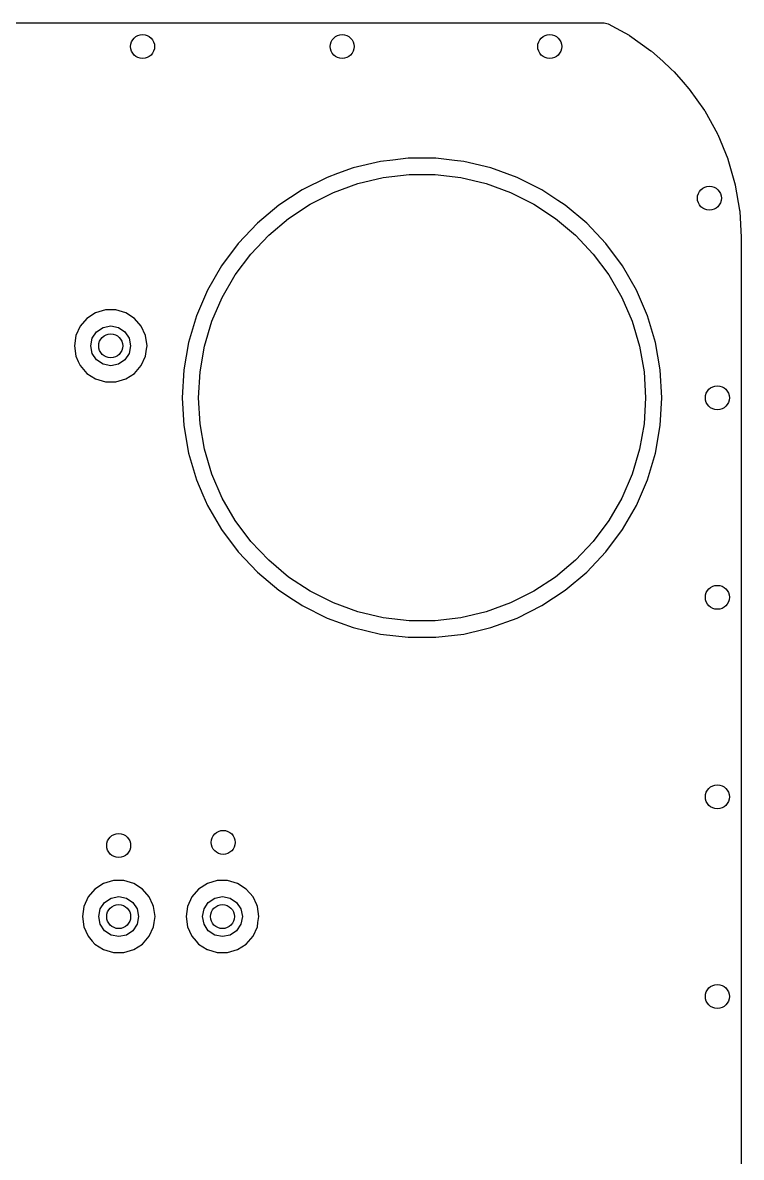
# Model space of a CAD drawing. Extents: x 100.3 to 185, y -144.7 to -85.3.
# Drawn here: x 176 to 185, y -99.52 to -85.3 of the extents above; entities that cross this region are included whole.
import ezdxf

# ---------------------------------------------------------------- set-up
doc = ezdxf.new("R2010")
doc.units = 0
doc.layers.add('BLACK', color=7, linetype='CONTINUOUS')

msp = doc.modelspace()

# ---------------------------------------------------------------- linework, layer by layer
at = {"layer": 'BLACK', "linetype": 'CONTINUOUS'}
for p, q in [((169.963, -85.3013), (183.282, -85.3014)), ((183.282, -85.3014), (183.33, -85.3138)), ((183.33, -85.3138), (183.432, -85.3701)), ((183.432, -85.3701), (183.594, -85.4594)), ((183.594, -85.4594), (183.598, -85.4624)), ((183.598, -85.4624), (183.868, -85.6538)), ((183.868, -85.6538), (183.873, -85.6573)), ((183.873, -85.6573), (184.015, -85.7849)), ((184.015, -85.7849), (184.119, -85.8777)), ((184.119, -85.8777), (184.123, -85.8817)), ((184.123, -85.8817), (184.157, -85.919)), ((184.157, -85.919), (184.271, -86.0473)), ((184.271, -86.0473), (184.344, -86.1284)), ((184.344, -86.1284), (184.347, -86.1327)), ((184.347, -86.1327), (184.539, -86.4026)), ((184.539, -86.4026), (184.542, -86.4073)), ((184.542, -86.4073), (184.7, -86.694)), ((184.7, -86.694), (184.702, -86.6968)), ((184.702, -86.6968), (184.704, -86.7018)), ((184.704, -86.7018), (184.831, -87.0075)), ((180.138, -87.1207), (179.941, -87.1923)), ((180.478, -87.0401), (180.138, -87.1207)), ((180.634, -87.0219), (180.478, -87.0401)), ((180.825, -86.9995), (180.634, -87.0219)), ((181.175, -86.9995), (180.825, -86.9995)), ((181.409, -87.0269), (181.175, -86.9995)), ((181.522, -87.0401), (181.409, -87.0269)), ((181.862, -87.1207), (181.522, -87.0401)), ((182.19, -87.2402), (181.862, -87.1207)), ((181.862, -87.1207), (181.862, -87.1207)), ((181.862, -87.1207), (181.862, -87.1207)), ((184.831, -87.0075), (184.832, -87.0127)), ((184.832, -87.0127), (184.924, -87.3307)), ((179.81, -87.2402), (179.497, -87.3971)), ((179.941, -87.1923), (179.81, -87.2402)), ((179.81, -87.2402), (179.81, -87.2402)), ((179.81, -87.2402), (179.81, -87.2402)), ((180.197, -87.3176), (180.514, -87.2425)), ((180.514, -87.2425), (180.837, -87.2047)), ((180.837, -87.2047), (181.163, -87.2047)), ((181.163, -87.2047), (181.486, -87.2425)), ((181.486, -87.2425), (181.803, -87.3176)), ((182.503, -87.3971), (182.19, -87.2402)), ((182.19, -87.2402), (182.19, -87.2402)), ((182.19, -87.2402), (182.19, -87.2402)), ((179.497, -87.3971), (179.205, -87.5891)), ((179.891, -87.429), (180.197, -87.3176)), ((181.803, -87.3176), (182.109, -87.429)), ((182.7, -87.5269), (182.503, -87.3971)), ((184.924, -87.3307), (184.925, -87.3361)), ((184.925, -87.3361), (184.979, -87.65)), ((179.6, -87.5751), (179.891, -87.429)), ((182.109, -87.429), (182.4, -87.5751)), ((182.795, -87.5892), (182.7, -87.5269)), ((179.205, -87.5891), (178.937, -87.8138)), ((179.328, -87.7541), (179.6, -87.5751)), ((182.4, -87.5751), (182.672, -87.7541)), ((183.063, -87.8138), (182.795, -87.5892)), ((184.979, -87.65), (184.981, -87.6623)), ((184.981, -87.6623), (184.981, -87.6678)), ((184.981, -87.6678), (184.999, -87.9868)), ((178.937, -87.8138), (178.698, -88.068)), ((179.079, -87.9634), (179.328, -87.7541)), ((182.672, -87.7541), (182.921, -87.9634)), ((183.302, -88.068), (183.063, -87.8138)), ((178.855, -88.2002), (179.079, -87.9634)), ((182.921, -87.9634), (183.145, -88.2002)), ((178.698, -88.068), (178.489, -88.3484)), ((183.511, -88.3484), (183.302, -88.068)), ((184.999, -87.9868), (185, -87.9995)), ((185, -87.9995), (185, -88.0023)), ((185, -88.0023), (185, -141.999)), ((178.661, -88.4614), (178.855, -88.2002)), ((183.145, -88.2002), (183.339, -88.4614)), ((178.489, -88.3484), (178.314, -88.6511)), ((178.489, -88.3484), (178.489, -88.3484)), ((183.686, -88.6511), (183.511, -88.3484)), ((178.498, -88.7434), (178.661, -88.4614)), ((183.339, -88.4614), (183.502, -88.7434)), ((178.314, -88.6511), (178.176, -88.972)), ((178.314, -88.6511), (178.314, -88.6511)), ((183.824, -88.972), (183.686, -88.6511)), ((178.369, -89.0423), (178.498, -88.7434)), ((183.502, -88.7434), (183.631, -89.0423)), ((176.911, -88.936), (176.802, -89.006)), ((177.035, -88.8995), (176.911, -88.936)), ((176.911, -88.936), (176.911, -88.936)), ((177.165, -88.8995), (177.035, -88.8995)), ((177.035, -88.8995), (177.035, -88.8995)), ((177.289, -88.936), (177.165, -88.8995)), ((177.165, -88.8995), (177.165, -88.8995)), ((177.398, -89.006), (177.289, -88.936)), ((177.289, -88.936), (177.289, -88.936)), ((177.289, -88.936), (177.289, -88.936)), ((177.289, -88.936), (177.289, -88.936)), ((178.176, -88.972), (178.075, -89.3069)), ((178.176, -88.972), (178.176, -88.972)), ((183.925, -89.3069), (183.824, -88.972)), ((176.717, -89.1039), (176.663, -89.2218)), ((176.802, -89.006), (176.717, -89.1039)), ((176.923, -89.1732), (177.004, -89.119)), ((177.004, -89.119), (177.1, -89.1)), ((177.1, -89.1), (177.196, -89.119)), ((177.196, -89.119), (177.277, -89.1732)), ((177.483, -89.1039), (177.398, -89.006)), ((177.398, -89.006), (177.398, -89.006)), ((177.398, -89.006), (177.398, -89.006)), ((177.537, -89.2218), (177.483, -89.1039)), ((178.275, -89.3543), (178.369, -89.0423)), ((183.631, -89.0423), (183.725, -89.3543)), ((176.663, -89.2218), (176.645, -89.35)), ((176.85, -89.35), (176.869, -89.2543)), ((176.869, -89.2543), (176.923, -89.1732)), ((177.277, -89.1732), (177.331, -89.2543)), ((177.331, -89.2543), (177.35, -89.35)), ((177.555, -89.35), (177.537, -89.2218)), ((177.537, -89.2218), (177.537, -89.2218)), ((176.645, -89.35), (176.645, -89.35)), ((176.645, -89.35), (176.663, -89.4782)), ((176.869, -89.4457), (176.85, -89.35)), ((177.35, -89.35), (177.331, -89.4457)), ((177.537, -89.4782), (177.549, -89.3914)), ((177.549, -89.3914), (177.555, -89.35)), ((177.555, -89.35), (177.555, -89.35)), ((178.075, -89.3069), (178.015, -89.6511)), ((178.075, -89.3069), (178.075, -89.3069)), ((178.219, -89.6749), (178.275, -89.3543)), ((183.725, -89.3543), (183.781, -89.6749)), ((183.985, -89.6511), (183.925, -89.3069)), ((176.663, -89.4782), (176.694, -89.5453)), ((176.694, -89.5453), (176.717, -89.5961)), ((176.923, -89.5268), (176.869, -89.4457)), ((177.004, -89.581), (176.923, -89.5268)), ((177.277, -89.5268), (177.196, -89.581)), ((177.331, -89.4457), (177.277, -89.5268)), ((177.483, -89.5961), (177.537, -89.4782)), ((176.717, -89.5961), (176.782, -89.6707)), ((176.782, -89.6707), (176.802, -89.694)), ((177.1, -89.6), (177.004, -89.581)), ((177.196, -89.581), (177.1, -89.6)), ((177.398, -89.694), (177.483, -89.5961)), ((178.015, -89.6511), (177.994, -90)), ((178.2, -90), (178.219, -89.6749)), ((183.781, -89.6749), (183.8, -90)), ((184.006, -90), (183.985, -89.6511)), ((176.802, -89.694), (176.911, -89.764)), ((176.911, -89.764), (176.911, -89.764)), ((176.911, -89.764), (177.035, -89.8005)), ((177.035, -89.8005), (177.035, -89.8005)), ((177.035, -89.8005), (177.165, -89.8005)), ((177.165, -89.8005), (177.289, -89.764)), ((177.165, -89.8005), (177.165, -89.8005)), ((177.289, -89.764), (177.398, -89.694)), ((177.994, -90), (178.015, -90.3489)), ((178.219, -90.3251), (178.2, -90)), ((183.8, -90), (183.781, -90.3251)), ((183.985, -90.3489), (184.006, -90)), ((178.015, -90.3489), (178.075, -90.6931)), ((178.275, -90.6457), (178.219, -90.3251)), ((183.781, -90.3251), (183.725, -90.6457)), ((183.925, -90.6931), (183.985, -90.3489)), ((178.369, -90.9577), (178.275, -90.6457)), ((183.725, -90.6457), (183.631, -90.9577)), ((178.075, -90.6931), (178.075, -90.6931)), ((178.075, -90.6931), (178.176, -91.028)), ((183.824, -91.028), (183.925, -90.6931)), ((178.498, -91.2566), (178.369, -90.9577)), ((183.631, -90.9577), (183.502, -91.2566)), ((178.176, -91.028), (178.176, -91.028)), ((178.176, -91.028), (178.256, -91.214)), ((183.686, -91.3489), (183.824, -91.028)), ((178.256, -91.214), (178.314, -91.3489)), ((178.314, -91.3489), (178.489, -91.6516)), ((178.661, -91.5386), (178.498, -91.2566)), ((183.502, -91.2566), (183.339, -91.5386)), ((183.511, -91.6516), (183.686, -91.3489)), ((178.489, -91.6516), (178.698, -91.932)), ((178.855, -91.7998), (178.661, -91.5386)), ((183.339, -91.5386), (183.145, -91.7998)), ((183.302, -91.932), (183.511, -91.6516)), ((179.079, -92.0366), (178.855, -91.7998)), ((183.145, -91.7998), (182.921, -92.0366)), ((178.698, -91.932), (178.937, -92.1862)), ((183.063, -92.1862), (183.302, -91.932)), ((179.328, -92.2459), (179.079, -92.0366)), ((182.921, -92.0366), (182.672, -92.2459)), ((178.937, -92.1862), (179.205, -92.4108)), ((179.6, -92.4249), (179.328, -92.2459)), ((182.672, -92.2459), (182.4, -92.4249)), ((182.795, -92.4108), (183.063, -92.1862)), ((179.205, -92.4108), (179.391, -92.5331)), ((179.891, -92.571), (179.6, -92.4249)), ((182.4, -92.4249), (182.109, -92.571)), ((182.503, -92.6029), (182.795, -92.4108)), ((179.391, -92.5331), (179.48, -92.5914)), ((179.48, -92.5914), (179.497, -92.6029)), ((179.497, -92.6029), (179.81, -92.7598)), ((180.197, -92.6824), (179.891, -92.571)), ((182.109, -92.571), (181.803, -92.6824)), ((182.19, -92.7598), (182.503, -92.6029)), ((179.81, -92.7598), (180.138, -92.8793)), ((180.514, -92.7575), (180.197, -92.6824)), ((180.837, -92.7953), (180.514, -92.7575)), ((181.163, -92.7953), (180.837, -92.7953)), ((181.486, -92.7575), (181.163, -92.7953)), ((181.803, -92.6824), (181.486, -92.7575)), ((181.862, -92.8793), (182.19, -92.7598)), ((180.138, -92.8793), (180.138, -92.8793)), ((180.138, -92.8793), (180.138, -92.8793)), ((180.138, -92.8793), (180.478, -92.9599)), ((181.522, -92.9599), (181.777, -92.8995)), ((181.777, -92.8995), (181.862, -92.8793)), ((180.478, -92.9599), (180.478, -92.9599)), ((180.478, -92.9599), (180.478, -92.9599)), ((180.478, -92.9599), (180.825, -93.0005)), ((180.825, -93.0005), (180.825, -93.0005)), ((180.825, -93.0005), (181.175, -93.0005)), ((181.175, -93.0005), (181.522, -92.9599)), ((181.175, -93.0005), (181.175, -93.0005)), ((181.522, -92.9599), (181.522, -92.9599)), ((181.522, -92.9599), (181.522, -92.9599)), ((177.011, -96.086), (176.902, -96.156)), ((177.135, -96.0495), (177.011, -96.086)), ((177.011, -96.086), (177.011, -96.086)), ((177.265, -96.0495), (177.135, -96.0495)), ((177.135, -96.0495), (177.135, -96.0495)), ((177.389, -96.086), (177.265, -96.0495)), ((177.265, -96.0495), (177.265, -96.0495)), ((177.498, -96.156), (177.389, -96.086)), ((177.389, -96.086), (177.389, -96.086)), ((177.389, -96.086), (177.389, -96.086)), ((177.389, -96.086), (177.389, -96.086)), ((178.311, -96.086), (178.202, -96.156)), ((178.435, -96.0495), (178.311, -96.086)), ((178.311, -96.086), (178.311, -96.086)), ((178.565, -96.0495), (178.435, -96.0495)), ((178.435, -96.0495), (178.435, -96.0495)), ((178.689, -96.086), (178.565, -96.0495)), ((178.565, -96.0495), (178.565, -96.0495)), ((178.798, -96.156), (178.689, -96.086)), ((178.689, -96.086), (178.689, -96.086)), ((178.689, -96.086), (178.689, -96.086)), ((178.689, -96.086), (178.689, -96.086)), ((176.902, -96.156), (176.817, -96.2539)), ((177.583, -96.2539), (177.498, -96.156)), ((177.498, -96.156), (177.498, -96.156)), ((177.498, -96.156), (177.498, -96.156)), ((178.202, -96.156), (178.117, -96.2539)), ((178.883, -96.2539), (178.798, -96.156)), ((178.798, -96.156), (178.798, -96.156)), ((178.798, -96.156), (178.798, -96.156)), ((176.817, -96.2539), (176.763, -96.3718)), ((176.969, -96.4043), (177.023, -96.3232)), ((177.023, -96.3232), (177.104, -96.269)), ((177.104, -96.269), (177.2, -96.25)), ((177.2, -96.25), (177.296, -96.269)), ((177.296, -96.269), (177.377, -96.3232)), ((177.377, -96.3232), (177.431, -96.4043)), ((177.629, -96.3539), (177.583, -96.2539)), ((177.637, -96.3718), (177.629, -96.3539)), ((178.117, -96.2539), (178.063, -96.3718)), ((178.269, -96.4043), (178.323, -96.3232)), ((178.323, -96.3232), (178.404, -96.269)), ((178.404, -96.269), (178.5, -96.25)), ((178.5, -96.25), (178.596, -96.269)), ((178.596, -96.269), (178.677, -96.3232)), ((178.677, -96.3232), (178.731, -96.4043)), ((178.929, -96.3539), (178.883, -96.2539)), ((178.937, -96.3718), (178.929, -96.3539)), ((176.763, -96.3718), (176.745, -96.5)), ((176.745, -96.5), (176.745, -96.5)), ((176.745, -96.5), (176.763, -96.6282)), ((176.95, -96.5), (176.969, -96.4043)), ((176.969, -96.5957), (176.95, -96.5)), ((177.431, -96.4043), (177.45, -96.5)), ((177.45, -96.5), (177.431, -96.5957)), ((177.655, -96.5), (177.637, -96.3718)), ((177.645, -96.5718), (177.655, -96.5)), ((177.655, -96.5), (177.655, -96.5)), ((178.063, -96.3718), (178.045, -96.5)), ((178.045, -96.5), (178.045, -96.5)), ((178.045, -96.5), (178.063, -96.6282)), ((178.25, -96.5), (178.269, -96.4043)), ((178.269, -96.5957), (178.25, -96.5)), ((178.731, -96.4043), (178.75, -96.5)), ((178.75, -96.5), (178.731, -96.5957)), ((178.955, -96.5), (178.937, -96.3718)), ((178.945, -96.5718), (178.955, -96.5)), ((178.955, -96.5), (178.955, -96.5)), ((176.763, -96.6282), (176.813, -96.736)), ((177.023, -96.6768), (176.969, -96.5957)), ((177.431, -96.5957), (177.377, -96.6768)), ((177.583, -96.7461), (177.637, -96.6282)), ((177.637, -96.6282), (177.645, -96.5718)), ((178.063, -96.6282), (178.113, -96.736)), ((178.323, -96.6768), (178.269, -96.5957)), ((178.731, -96.5957), (178.677, -96.6768)), ((178.883, -96.7461), (178.937, -96.6282)), ((178.937, -96.6282), (178.945, -96.5718)), ((176.813, -96.736), (176.817, -96.7461)), ((176.817, -96.7461), (176.869, -96.806)), ((177.104, -96.731), (177.023, -96.6768)), ((177.2, -96.75), (177.104, -96.731)), ((177.296, -96.731), (177.2, -96.75)), ((177.377, -96.6768), (177.296, -96.731)), ((177.498, -96.844), (177.583, -96.7461)), ((178.113, -96.736), (178.117, -96.7461)), ((178.117, -96.7461), (178.169, -96.806)), ((178.404, -96.731), (178.323, -96.6768)), ((178.5, -96.75), (178.404, -96.731)), ((178.596, -96.731), (178.5, -96.75)), ((178.677, -96.6768), (178.596, -96.731)), ((178.798, -96.844), (178.883, -96.7461)), ((176.869, -96.806), (176.902, -96.844)), ((176.902, -96.844), (177.008, -96.9119)), ((177.008, -96.9119), (177.011, -96.914)), ((177.011, -96.914), (177.135, -96.9505)), ((177.265, -96.9505), (177.389, -96.914)), ((177.389, -96.914), (177.498, -96.844)), ((178.169, -96.806), (178.202, -96.844)), ((178.202, -96.844), (178.308, -96.9119)), ((178.308, -96.9119), (178.311, -96.914)), ((178.311, -96.914), (178.435, -96.9505)), ((178.565, -96.9505), (178.689, -96.914)), ((178.689, -96.914), (178.798, -96.844)), ((177.135, -96.9505), (177.135, -96.9505)), ((177.135, -96.9505), (177.265, -96.9505)), ((177.265, -96.9505), (177.265, -96.9505)), ((178.435, -96.9505), (178.435, -96.9505)), ((178.435, -96.9505), (178.565, -96.9505)), ((178.565, -96.9505), (178.565, -96.9505))]:
    msp.add_line(p, q, dxfattribs=at)
at = {"layer": 'BLACK'}
for centre in [(177.5, -85.6), (180, -85.6), (182.6, -85.6), (184.6, -87.5), (177.1, -89.35), (184.7, -90), (184.7, -92.5), (184.7, -95), (177.2, -95.61), (178.51, -95.57), (177.2, -96.5), (178.5, -96.5), (184.7, -97.5)]:
    msp.add_circle(centre, 0.15, dxfattribs=at)

doc.saveas('drawing.dxf')
